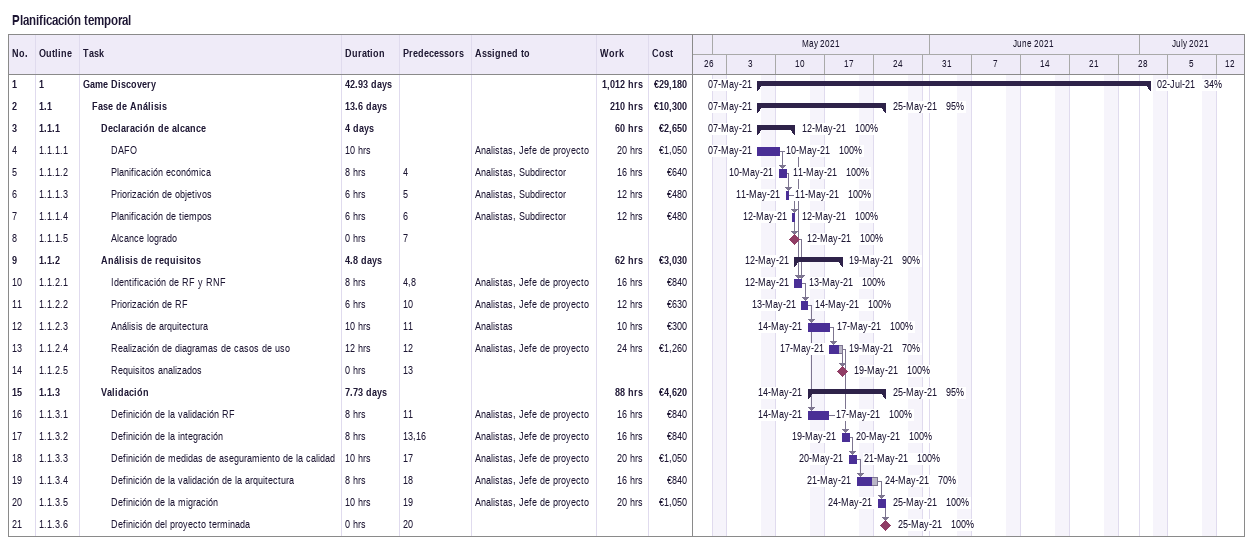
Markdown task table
Planificación temporal

| ID | WBS | Task | Duration | Start | Finish | Predecessors | Resources | % complete | Work (h) | Cost (€) |
|---|---|---|---|---|---|---|---|---|---|---|
| 1 | 1 | **Game Discovery** | 42.93d | 2021-05-07 | 2021-07-02 |  |  | 34 | 1012 | 29180 |
| 2 | 1.1 | **Fase de Análisis** | 13.6d | 2021-05-07 | 2021-05-25 |  |  | 95 | 210 | 10300 |
| 3 | 1.1.1 | **Declaración de alcance** | 4d | 2021-05-07 | 2021-05-12 |  |  | 100 | 60 | 2650 |
| 4 | 1.1.1.1 | DAFO | 10h | 2021-05-07 | 2021-05-10 |  | Analistas, Jefe de proyecto | 100 | 20 | 1050 |
| 5 | 1.1.1.2 | Planificación económica | 8h | 2021-05-10 | 2021-05-11 | 4 | Analistas, Subdirector | 100 | 16 | 640 |
| 6 | 1.1.1.3 | Priorización de objetivos | 6h | 2021-05-11 | 2021-05-11 | 5 | Analistas, Subdirector | 100 | 12 | 480 |
| 7 | 1.1.1.4 | Planificación de tiempos | 6h | 2021-05-12 | 2021-05-12 | 6 | Analistas, Subdirector | 100 | 12 | 480 |
| 8 | 1.1.1.5 | Alcance logrado | 0h | 2021-05-12 | 2021-05-12 | 7 |  | 100 |  |  |
| 9 | 1.1.2 | **Análisis de requisitos** | 4.8d | 2021-05-12 | 2021-05-19 |  |  | 90 | 62 | 3030 |
| 10 | 1.1.2.1 | Identificación de RF y RNF | 8h | 2021-05-12 | 2021-05-13 | 4, 8 | Analistas, Jefe de proyecto | 100 | 16 | 840 |
| 11 | 1.1.2.2 | Priorización de RF | 6h | 2021-05-13 | 2021-05-14 | 10 | Analistas, Jefe de proyecto | 100 | 12 | 630 |
| 12 | 1.1.2.3 | Análisis de arquitectura | 10h | 2021-05-14 | 2021-05-17 | 11 | Analistas | 100 | 10 | 300 |
| 13 | 1.1.2.4 | Realización de diagramas de casos de uso | 12h | 2021-05-17 | 2021-05-19 | 12 | Analistas, Jefe de proyecto | 70 | 24 | 1260 |
| 14 | 1.1.2.5 | Requisitos analizados | 0h | 2021-05-19 | 2021-05-19 | 13 |  | 100 |  |  |
| 15 | 1.1.3 | **Validación** | 7.73d | 2021-05-14 | 2021-05-25 |  |  | 95 | 88 | 4620 |
| 16 | 1.1.3.1 | Definición de la validación RF | 8h | 2021-05-14 | 2021-05-17 | 11 | Analistas, Jefe de proyecto | 100 | 16 | 840 |
| 17 | 1.1.3.2 | Definición de la integración | 8h | 2021-05-19 | 2021-05-20 | 13, 16 | Analistas, Jefe de proyecto | 100 | 16 | 840 |
| 18 | 1.1.3.3 | Definición de medidas de aseguramiento de la calidad | 10h | 2021-05-20 | 2021-05-21 | 17 | Analistas, Jefe de proyecto | 100 | 20 | 1050 |
| 19 | 1.1.3.4 | Definición de la validación de la arquitectura | 8h | 2021-05-21 | 2021-05-24 | 18 | Analistas, Jefe de proyecto | 70 | 16 | 840 |
| 20 | 1.1.3.5 | Definición de la migración | 10h | 2021-05-24 | 2021-05-25 | 19 | Analistas, Jefe de proyecto | 100 | 20 | 1050 |
| 21 | 1.1.3.6 | Definición del proyecto terminada | 0h | 2021-05-25 | 2021-05-25 | 20 |  | 100 |  |  |
